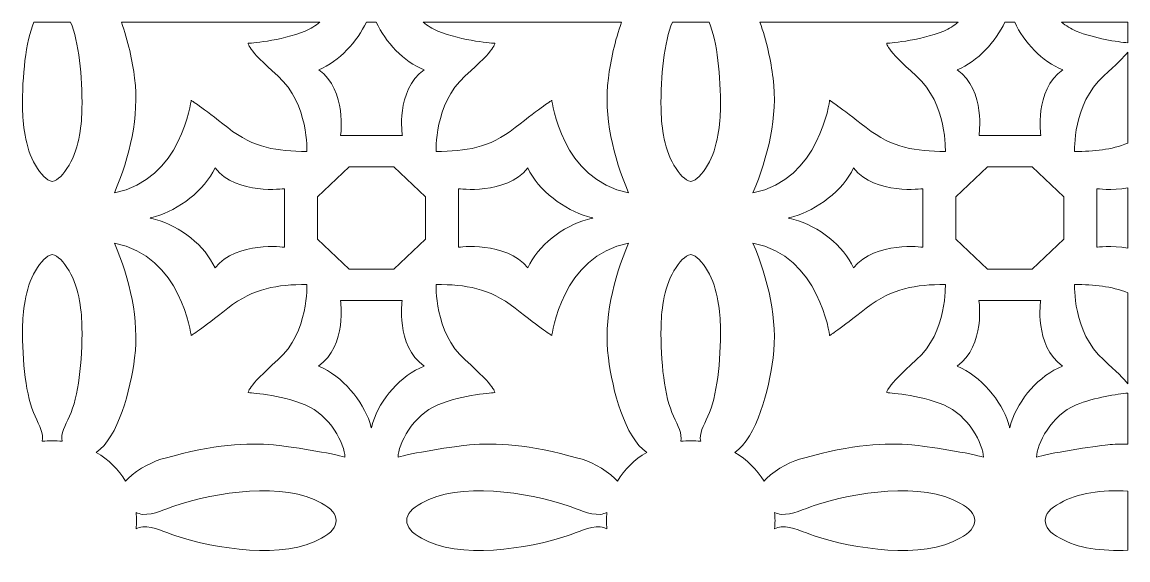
# Model space of a CAD drawing. Header units: millimetres. Extents: x -1200 to 1200, y -590 to 590.
# Drawn here: x 234 to 1200, y 120 to 590 of the extents above; entities that cross this region are included whole.
import ezdxf

# ---------------------------------------------------------------- set-up
doc = ezdxf.new("R2010")
doc.units = ezdxf.units.MM
doc.header["$MEASUREMENT"] = 0
doc.layers.add('Layer 1', color=7, linetype='Continuous')

msp = doc.modelspace()

# ---------------------------------------------------------------- linework, layer by layer
at = {"layer": 'Layer 1', "color": 250, "lineweight": 20}
for points, knots in [([(260.4139, 450.8918), (255.3771, 451.8561), (250.5737, 456.9277), (245.7455, 465.0143), (236.3205, 480.7969), (234.6152, 502.5841), (234.4641, 514.5154), (234.0978, 543.132), (237.203, 572.7055), (244.4139, 589.9734), (244.4139, 589.9734), (276.4139, 589.9734), (276.4139, 589.9734), (283.6257, 572.7055), (286.7304, 543.132), (286.3647, 514.5154), (286.2135, 502.5841), (284.5083, 480.7969), (275.0828, 465.0143), (270.2546, 456.9277), (265.4507, 451.8561), (260.4139, 450.8918)], [0, 0, 0, 0, 0.14285714, 0.14285714, 0.14285714, 0.28571429, 0.28571429, 0.28571429, 0.42857143, 0.42857143, 0.42857143, 0.57142857, 0.57142857, 0.57142857, 0.71428571, 0.71428571, 0.71428571, 0.85714286, 0.85714286, 0.85714286, 1, 1, 1, 1]), ([(494.1401, 589.9734), (490.3383, 586.8401), (486.0926, 584.1556), (481.4406, 582.2205), (459.7499, 573.2082), (431.6094, 571.4654), (431.6094, 571.4654), (431.6094, 571.4654), (429.9078, 567.39), (457.3763, 542.9553), (484.8286, 518.5169), (482.8022, 476.9248), (482.8022, 476.9248), (456.6944, 477.5083), (437.0344, 479.5294), (413.6428, 497.8619), (390.2561, 516.1844), (381.7733, 521.7152), (381.7733, 521.7152), (381.7733, 521.7152), (372.9694, 451.7454), (314.7248, 440.9996), (328.0508, 472.3922), (336.5911, 507.5865), (332.36, 541.0793), (330.4949, 555.8421), (326.679, 574.0487), (320.7495, 589.9734), (320.7495, 589.9734), (494.1401, 589.9734), (494.1401, 589.9734)], [0, 0, 0, 0, 0.1, 0.1, 0.1, 0.2, 0.2, 0.2, 0.3, 0.3, 0.3, 0.4, 0.4, 0.4, 0.5, 0.5, 0.5, 0.6, 0.6, 0.6, 0.7, 0.7, 0.7, 0.8, 0.8, 0.8, 0.9, 0.9, 0.9, 1, 1, 1, 1]), ([(512.2314, 490.9561), (512.2314, 490.9561), (518.3491, 530.1786), (493.1253, 548.3715), (511.2853, 555.6677), (526.9626, 573.3038), (534.8073, 589.9734), (534.8073, 589.9734), (543.4473, 589.9734), (543.4473, 589.9734), (551.4341, 572.2356), (567.2902, 555.5293), (585.3031, 548.3715), (560.0787, 530.1786), (566.197, 490.9561), (566.197, 490.9561), (566.197, 490.9561), (512.2314, 490.9561), (512.2314, 490.9561)], [0, 0, 0, 0, 0.16666667, 0.16666667, 0.16666667, 0.33333333, 0.33333333, 0.33333333, 0.5, 0.5, 0.5, 0.66666667, 0.66666667, 0.66666667, 0.83333333, 0.83333333, 0.83333333, 1, 1, 1, 1]), ([(757.7631, 589.9734), (751.8338, 574.0487), (748.0184, 555.8422), (746.1539, 541.0797), (741.9232, 507.587), (750.4637, 472.3927), (763.7897, 440.9996), (705.545, 451.7465), (696.7406, 521.7158), (696.7406, 521.7158), (696.7406, 521.7158), (688.2582, 516.1848), (664.871, 497.8631), (641.48, 479.5299), (621.82, 477.5087), (595.7122, 476.9254), (595.7122, 476.9254), (593.6854, 518.5174), (621.1376, 542.9557), (648.6066, 567.3905), (646.9051, 571.4659), (646.9051, 571.4659), (646.9051, 571.4659), (618.7644, 573.2087), (597.0738, 582.2209), (592.4219, 584.1559), (588.1764, 586.8403), (584.3747, 589.9734), (584.3747, 589.9734), (757.7631, 589.9734), (757.7631, 589.9734)], [0, 0, 0, 0, 0.1, 0.1, 0.1, 0.2, 0.2, 0.2, 0.3, 0.3, 0.3, 0.4, 0.4, 0.4, 0.5, 0.5, 0.5, 0.6, 0.6, 0.6, 0.7, 0.7, 0.7, 0.8, 0.8, 0.8, 0.9, 0.9, 0.9, 1, 1, 1, 1]), ([(818.0995, 450.8922), (813.0627, 451.8565), (808.2592, 456.9277), (803.4312, 465.015), (794.0061, 480.7973), (792.3003, 502.5846), (792.1497, 514.5158), (791.7834, 543.1325), (794.889, 572.7059), (802.0995, 589.9734), (802.0995, 589.9734), (834.0993, 589.9734), (834.0993, 589.9734), (841.312, 572.7059), (844.4161, 543.1325), (844.0503, 514.5158), (843.8992, 502.5846), (842.1939, 480.7973), (832.7684, 465.015), (827.9396, 456.9277), (823.1362, 451.8565), (818.0995, 450.8922)], [0, 0, 0, 0, 0.14285714, 0.14285714, 0.14285714, 0.28571429, 0.28571429, 0.28571429, 0.42857143, 0.42857143, 0.42857143, 0.57142857, 0.57142857, 0.57142857, 0.71428571, 0.71428571, 0.71428571, 0.85714286, 0.85714286, 0.85714286, 1, 1, 1, 1]), ([(1051.8249, 589.9734), (1048.0231, 586.8403), (1043.7775, 584.1559), (1039.1256, 582.2209), (1017.4351, 573.2087), (989.2944, 571.4659), (989.2944, 571.4659), (989.2944, 571.4659), (987.593, 567.3905), (1015.0619, 542.9557), (1042.5136, 518.5174), (1040.4873, 476.9254), (1040.4873, 476.9254), (1014.38, 477.5087), (994.7195, 479.5299), (971.329, 497.8631), (947.9413, 516.1848), (939.4584, 521.7158), (939.4584, 521.7158), (939.4584, 521.7158), (930.6545, 451.7465), (872.4109, 440.9996), (885.7358, 472.3927), (894.2762, 507.587), (890.045, 541.0797), (888.1802, 555.8424), (884.3647, 574.0487), (878.4352, 589.9734), (878.4352, 589.9734), (1051.8249, 589.9734), (1051.8249, 589.9734)], [0, 0, 0, 0, 0.1, 0.1, 0.1, 0.2, 0.2, 0.2, 0.3, 0.3, 0.3, 0.4, 0.4, 0.4, 0.5, 0.5, 0.5, 0.6, 0.6, 0.6, 0.7, 0.7, 0.7, 0.8, 0.8, 0.8, 0.9, 0.9, 0.9, 1, 1, 1, 1]), ([(1069.9169, 490.9567), (1069.9169, 490.9567), (1076.0347, 530.1789), (1050.811, 548.3725), (1068.9704, 555.6678), (1084.648, 573.3041), (1092.4928, 589.9734), (1092.4928, 589.9734), (1101.1332, 589.9734), (1101.1332, 589.9734), (1109.1204, 572.2361), (1124.9761, 555.5299), (1142.9892, 548.3725), (1117.7644, 530.1789), (1123.8821, 490.9567), (1123.8821, 490.9567), (1123.8821, 490.9567), (1069.9169, 490.9567), (1069.9169, 490.9567)], [0, 0, 0, 0, 0.16666667, 0.16666667, 0.16666667, 0.33333333, 0.33333333, 0.33333333, 0.5, 0.5, 0.5, 0.66666667, 0.66666667, 0.66666667, 0.83333333, 0.83333333, 0.83333333, 1, 1, 1, 1]), ([(1199.95, 571.87), (1191.0667, 572.7732), (1171.0868, 575.4377), (1154.7595, 582.2214), (1150.1079, 584.1563), (1145.8626, 586.8406), (1142.0611, 589.9734), (1142.0611, 589.9734), (1199.95, 589.9734), (1199.95, 589.9734), (1199.95, 589.9734), (1199.95, 571.87), (1199.95, 571.87)], [0, 0, 0, 0, 0.25, 0.25, 0.25, 0.5, 0.5, 0.5, 0.75, 0.75, 0.75, 1, 1, 1, 1]), ([(1199.95, 484.3849), (1185.2882, 478.3409), (1170.7704, 477.3141), (1153.3972, 476.9257), (1153.3972, 476.9257), (1151.3709, 518.5179), (1178.8232, 542.9567), (1190.0059, 552.9043), (1196.3534, 559.477), (1199.95, 563.7746), (1199.95, 563.7746), (1199.95, 484.3849), (1199.95, 484.3849)], [0, 0, 0, 0, 0.25, 0.25, 0.25, 0.5, 0.5, 0.5, 0.75, 0.75, 0.75, 1, 1, 1, 1]), ([(491.9498, 400.4395), (491.9498, 400.4395), (491.9498, 437.5241), (491.9498, 437.5241), (491.9498, 437.5241), (519.6215, 463.747), (519.6215, 463.747), (519.6215, 463.747), (558.7542, 463.747), (558.7542, 463.747), (558.7542, 463.747), (586.427, 437.5245), (586.427, 437.5245), (586.427, 437.5245), (586.4264, 400.4409), (586.4264, 400.4409), (586.4264, 400.4409), (558.7553, 374.2164), (558.7553, 374.2164), (558.7553, 374.2164), (519.622, 374.217), (519.622, 374.217), (519.622, 374.217), (491.9498, 400.4395), (491.9498, 400.4395)], [0, 0, 0, 0, 0.125, 0.125, 0.125, 0.25, 0.25, 0.25, 0.375, 0.375, 0.375, 0.5, 0.5, 0.5, 0.625, 0.625, 0.625, 0.75, 0.75, 0.75, 0.875, 0.875, 0.875, 1, 1, 1, 1]), ([(1049.6359, 400.4405), (1049.6359, 400.4405), (1049.6359, 437.5245), (1049.6359, 437.5245), (1049.6359, 437.5245), (1077.307, 463.7476), (1077.307, 463.7476), (1077.307, 463.7476), (1116.4392, 463.7476), (1116.4392, 463.7476), (1116.4392, 463.7476), (1144.1125, 437.5251), (1144.1125, 437.5251), (1144.1125, 437.5251), (1144.1121, 400.4409), (1144.1121, 400.4409), (1144.1121, 400.4409), (1116.4404, 374.217), (1116.4404, 374.217), (1116.4404, 374.217), (1077.3076, 374.2174), (1077.3076, 374.2174), (1077.3076, 374.2174), (1049.6359, 400.4405), (1049.6359, 400.4405)], [0, 0, 0, 0, 0.125, 0.125, 0.125, 0.25, 0.25, 0.25, 0.375, 0.375, 0.375, 0.5, 0.5, 0.5, 0.625, 0.625, 0.625, 0.75, 0.75, 0.75, 0.875, 0.875, 0.875, 1, 1, 1, 1]), ([(463.167, 444.5548), (463.167, 444.5548), (421.7778, 438.7568), (402.5798, 462.66), (393.6721, 442.7501), (370.1595, 425.9873), (350.5195, 420.227), (344.3125, 418.4071), (344.248, 419.5375), (350.5614, 417.76), (372.1171, 411.6847), (393.9399, 394.8335), (402.5798, 375.3082), (421.7778, 399.2112), (463.167, 393.4139), (463.167, 393.4139), (463.167, 393.4139), (463.167, 444.5548), (463.167, 444.5548)], [0, 0, 0, 0, 0.16666667, 0.16666667, 0.16666667, 0.33333333, 0.33333333, 0.33333333, 0.5, 0.5, 0.5, 0.66666667, 0.66666667, 0.66666667, 0.83333333, 0.83333333, 0.83333333, 1, 1, 1, 1]), ([(615.2103, 444.5548), (615.2103, 444.5548), (656.5995, 438.7568), (675.7981, 462.66), (684.7052, 442.7501), (708.2172, 425.9873), (727.8578, 420.227), (734.0647, 418.4071), (734.1293, 419.5375), (727.8158, 417.76), (706.2602, 411.6847), (684.4374, 394.8335), (675.7981, 375.3082), (656.5995, 399.2112), (615.2103, 393.4139), (615.2103, 393.4139), (615.2103, 393.4139), (615.2103, 444.5548), (615.2103, 444.5548)], [0, 0, 0, 0, 0.16666667, 0.16666667, 0.16666667, 0.33333333, 0.33333333, 0.33333333, 0.5, 0.5, 0.5, 0.66666667, 0.66666667, 0.66666667, 0.83333333, 0.83333333, 0.83333333, 1, 1, 1, 1]), ([(1020.8522, 444.5548), (1020.8522, 444.5548), (979.4628, 438.7573), (960.2648, 462.6604), (951.3577, 442.7512), (927.8451, 425.9873), (908.2051, 420.2276), (901.9976, 418.4077), (901.9331, 419.5384), (908.2471, 417.7605), (929.8027, 411.6847), (951.625, 394.8342), (960.2648, 375.3082), (979.4628, 399.2118), (1020.8522, 393.4149), (1020.8522, 393.4149), (1020.8522, 393.4149), (1020.8522, 444.5548), (1020.8522, 444.5548)], [0, 0, 0, 0, 0.16666667, 0.16666667, 0.16666667, 0.33333333, 0.33333333, 0.33333333, 0.5, 0.5, 0.5, 0.66666667, 0.66666667, 0.66666667, 0.83333333, 0.83333333, 0.83333333, 1, 1, 1, 1]), ([(1172.8959, 444.5548), (1172.8959, 444.5548), (1185.4579, 442.7973), (1199.95, 445.2133), (1199.95, 445.2133), (1199.95, 392.756), (1199.95, 392.756), (1185.4579, 395.1723), (1172.8959, 393.4149), (1172.8959, 393.4149), (1172.8959, 393.4149), (1172.8959, 444.5548), (1172.8959, 444.5548)], [0, 0, 0, 0, 0.25, 0.25, 0.25, 0.5, 0.5, 0.5, 0.75, 0.75, 0.75, 1, 1, 1, 1]), ([(298.8405, 214.2549), (317.9944, 227.4204), (328.7762, 268.5111), (332.36, 296.878), (336.5911, 330.3718), (328.0508, 365.5651), (314.7248, 396.9583), (372.9694, 386.2124), (381.7733, 316.242), (381.7733, 316.242), (381.7733, 316.242), (390.2561, 321.773), (413.6428, 340.0948), (437.0344, 358.4274), (456.6944, 360.4496), (482.8022, 361.033), (482.8022, 361.033), (484.8286, 319.4405), (457.3763, 295.0026), (429.9078, 270.5673), (431.6094, 266.4914), (431.6094, 266.4914), (431.6094, 266.4914), (459.7499, 264.7489), (481.4406, 255.7374), (503.1403, 246.711), (516.0286, 221.4084), (516.0199, 210.0638), (507.4506, 213.1867), (464.7819, 220.0029), (453.6554, 220.9421), (431.5271, 222.7986), (401.1376, 221.2799), (359.0352, 209.3014), (349.6892, 207.1453), (335.4182, 200.2674), (326.7435, 191.6482), (325.9055, 190.8165), (325.1613, 189.9582), (324.5079, 189.0826), (318.3396, 199.3924), (309.4847, 208.0701), (298.8405, 214.2549)], [0, 0, 0, 0, 0.07142857, 0.07142857, 0.07142857, 0.14285714, 0.14285714, 0.14285714, 0.21428571, 0.21428571, 0.21428571, 0.28571429, 0.28571429, 0.28571429, 0.35714286, 0.35714286, 0.35714286, 0.42857143, 0.42857143, 0.42857143, 0.5, 0.5, 0.5, 0.57142857, 0.57142857, 0.57142857, 0.64285714, 0.64285714, 0.64285714, 0.71428571, 0.71428571, 0.71428571, 0.78571429, 0.78571429, 0.78571429, 0.85714286, 0.85714286, 0.85714286, 0.92857143, 0.92857143, 0.92857143, 1, 1, 1, 1]), ([(754.0071, 189.0826), (753.3542, 189.9593), (752.6083, 190.8168), (751.771, 191.6487), (743.0956, 200.2677), (728.8246, 207.1456), (719.4798, 209.3019), (677.3764, 221.2805), (646.9862, 222.7992), (624.8579, 220.9421), (613.732, 220.0033), (571.0628, 213.1877), (562.4939, 210.0643), (562.4864, 221.409), (575.3736, 246.711), (597.0738, 255.7379), (618.7644, 264.7501), (646.9051, 266.492), (646.9051, 266.492), (646.9051, 266.492), (648.6066, 270.5679), (621.1376, 295.0031), (593.6854, 319.4409), (595.7122, 361.0336), (595.7122, 361.0336), (621.82, 360.4501), (641.48, 358.4279), (664.871, 340.0954), (688.2582, 321.7735), (696.7406, 316.2425), (696.7406, 316.2425), (696.7406, 316.2425), (705.545, 386.2129), (763.7897, 396.9587), (750.4637, 365.5656), (741.9232, 330.3723), (746.1539, 296.879), (749.7366, 268.5111), (760.5189, 227.4199), (779.6739, 214.2549), (769.0319, 208.0686), (760.1742, 199.3938), (754.0071, 189.0826)], [0, 0, 0, 0, 0.07142857, 0.07142857, 0.07142857, 0.14285714, 0.14285714, 0.14285714, 0.21428571, 0.21428571, 0.21428571, 0.28571429, 0.28571429, 0.28571429, 0.35714286, 0.35714286, 0.35714286, 0.42857143, 0.42857143, 0.42857143, 0.5, 0.5, 0.5, 0.57142857, 0.57142857, 0.57142857, 0.64285714, 0.64285714, 0.64285714, 0.71428571, 0.71428571, 0.71428571, 0.78571429, 0.78571429, 0.78571429, 0.85714286, 0.85714286, 0.85714286, 0.92857143, 0.92857143, 0.92857143, 1, 1, 1, 1]), ([(856.5256, 214.2549), (875.68, 227.4214), (886.4618, 268.5116), (890.045, 296.879), (894.2762, 330.3723), (885.7358, 365.5656), (872.4109, 396.9587), (930.6545, 386.2129), (939.4584, 316.2425), (939.4584, 316.2425), (939.4584, 316.2425), (947.9413, 321.7735), (971.329, 340.0954), (994.7195, 358.4279), (1014.38, 360.4501), (1040.4873, 361.0336), (1040.4873, 361.0336), (1042.5136, 319.4409), (1015.0619, 295.0031), (987.593, 270.5679), (989.2944, 266.492), (989.2944, 266.492), (989.2944, 266.492), (1017.4351, 264.7501), (1039.1256, 255.7379), (1060.8259, 246.711), (1073.7143, 221.409), (1073.7057, 210.0643), (1065.1367, 213.1877), (1022.4676, 220.0033), (1011.341, 220.9421), (989.2126, 222.7992), (958.8225, 221.2805), (916.7208, 209.3019), (907.3742, 207.1456), (893.1034, 200.2677), (884.4285, 191.6487), (883.5912, 190.8168), (882.8475, 189.9593), (882.1936, 189.0832), (876.0253, 199.3933), (867.1697, 208.0706), (856.5256, 214.2549)], [0, 0, 0, 0, 0.07142857, 0.07142857, 0.07142857, 0.14285714, 0.14285714, 0.14285714, 0.21428571, 0.21428571, 0.21428571, 0.28571429, 0.28571429, 0.28571429, 0.35714286, 0.35714286, 0.35714286, 0.42857143, 0.42857143, 0.42857143, 0.5, 0.5, 0.5, 0.57142857, 0.57142857, 0.57142857, 0.64285714, 0.64285714, 0.64285714, 0.71428571, 0.71428571, 0.71428571, 0.78571429, 0.78571429, 0.78571429, 0.85714286, 0.85714286, 0.85714286, 0.92857143, 0.92857143, 0.92857143, 1, 1, 1, 1]), ([(251.6965, 224.0171), (253.2373, 230.5867), (249.2851, 237.4268), (245.3514, 245.8554), (237.4714, 262.7427), (234.0823, 293.6134), (234.4641, 323.4425), (234.6152, 335.3726), (236.3205, 357.16), (245.7455, 372.9434), (250.5737, 381.0306), (255.3771, 386.1018), (260.4139, 387.0666), (265.4507, 386.1018), (270.2546, 381.0306), (275.0828, 372.9434), (284.5083, 357.16), (286.2135, 335.3726), (286.3647, 323.4425), (286.7459, 293.6134), (283.3574, 262.7427), (275.4763, 245.8554), (271.5436, 237.4268), (267.5909, 230.5867), (269.1312, 224.0171), (266.2718, 224.3367), (263.3652, 224.5074), (260.4144, 224.5074), (257.4647, 224.5074), (254.5569, 224.3372), (251.6965, 224.0171)], [0, 0, 0, 0, 0.1, 0.1, 0.1, 0.2, 0.2, 0.2, 0.3, 0.3, 0.3, 0.4, 0.4, 0.4, 0.5, 0.5, 0.5, 0.6, 0.6, 0.6, 0.7, 0.7, 0.7, 0.8, 0.8, 0.8, 0.9, 0.9, 0.9, 1, 1, 1, 1]), ([(809.3827, 224.0177), (810.9229, 230.5872), (806.9709, 237.4272), (803.037, 245.8559), (795.1574, 262.7432), (791.7679, 293.614), (792.1497, 323.443), (792.3003, 335.3732), (794.0061, 357.1605), (803.4312, 372.9434), (808.2592, 381.031), (813.0627, 386.1027), (818.0995, 387.0666), (823.1362, 386.1027), (827.9396, 381.031), (832.7684, 372.9434), (842.1939, 357.1605), (843.8992, 335.3732), (844.0503, 323.443), (844.4316, 293.614), (841.0436, 262.7432), (833.1615, 245.8559), (829.2292, 237.4272), (825.2761, 230.5872), (826.8168, 224.0177), (823.9574, 224.3372), (821.0502, 224.5079), (818.1005, 224.5079), (815.1498, 224.5079), (812.242, 224.3377), (809.3827, 224.0177)], [0, 0, 0, 0, 0.1, 0.1, 0.1, 0.2, 0.2, 0.2, 0.3, 0.3, 0.3, 0.4, 0.4, 0.4, 0.5, 0.5, 0.5, 0.6, 0.6, 0.6, 0.7, 0.7, 0.7, 0.8, 0.8, 0.8, 0.9, 0.9, 0.9, 1, 1, 1, 1]), ([(1199.95, 274.1849), (1196.3534, 278.4828), (1190.0059, 285.0558), (1178.8232, 295.0036), (1151.3709, 319.442), (1153.3972, 361.0342), (1153.3972, 361.0342), (1170.7704, 360.6459), (1185.2882, 359.6185), (1199.95, 353.5743), (1199.95, 353.5743), (1199.95, 274.1849), (1199.95, 274.1849)], [0, 0, 0, 0, 0.25, 0.25, 0.25, 0.5, 0.5, 0.5, 0.75, 0.75, 0.75, 1, 1, 1, 1]), ([(512.1372, 347.0073), (512.1372, 347.0073), (518.255, 307.7848), (493.0312, 289.592), (514.0405, 281.1511), (531.73, 258.8695), (537.8084, 240.2582), (539.7288, 234.3756), (538.5355, 234.314), (540.4118, 240.2974), (546.8226, 260.7246), (564.6046, 281.4044), (585.2089, 289.592), (559.9847, 307.7848), (566.1024, 347.0073), (566.1024, 347.0073), (566.1024, 347.0073), (512.1372, 347.0073), (512.1372, 347.0073)], [0, 0, 0, 0, 0.16666667, 0.16666667, 0.16666667, 0.33333333, 0.33333333, 0.33333333, 0.5, 0.5, 0.5, 0.66666667, 0.66666667, 0.66666667, 0.83333333, 0.83333333, 0.83333333, 1, 1, 1, 1]), ([(1069.8224, 347.0078), (1069.8224, 347.0078), (1075.9401, 307.7855), (1050.7168, 289.5925), (1071.7261, 281.1517), (1089.4156, 258.87), (1095.4941, 240.2582), (1097.4144, 234.3762), (1096.2206, 234.3145), (1098.0969, 240.2974), (1104.5082, 260.7246), (1122.2902, 281.4049), (1142.8945, 289.5925), (1117.6697, 307.7855), (1123.7879, 347.0078), (1123.7879, 347.0078), (1123.7879, 347.0078), (1069.8224, 347.0078), (1069.8224, 347.0078)], [0, 0, 0, 0, 0.16666667, 0.16666667, 0.16666667, 0.33333333, 0.33333333, 0.33333333, 0.5, 0.5, 0.5, 0.66666667, 0.66666667, 0.66666667, 0.83333333, 0.83333333, 0.83333333, 1, 1, 1, 1]), ([(1199.95, 221.5976), (1193.6409, 221.6386), (1187.8538, 221.3883), (1182.544, 220.9427), (1171.4175, 220.0038), (1128.7478, 213.1882), (1120.1795, 210.0647), (1120.1719, 221.4094), (1133.0591, 246.7115), (1154.7595, 255.7389), (1171.0868, 262.5223), (1191.0667, 265.1862), (1199.95, 266.089), (1199.95, 266.089), (1199.95, 221.5976), (1199.95, 221.5976)], [0, 0, 0, 0, 0.2, 0.2, 0.2, 0.4, 0.4, 0.4, 0.6, 0.6, 0.6, 0.8, 0.8, 0.8, 1, 1, 1, 1]), ([(333.6624, 161.8532), (335.422, 161.1188), (337.3505, 160.5266), (339.4371, 160.1016), (349.1762, 159.8014), (359.3745, 164.9842), (368.3376, 168.0018), (401.9985, 179.3576), (463.7424, 189.0103), (495.4997, 170.0066), (504.2298, 165.684), (508.4615, 160.204), (508.4325, 154.7343), (508.4615, 149.2641), (504.2298, 143.783), (495.4997, 139.4625), (463.7424, 120.4583), (401.9985, 130.1115), (368.3376, 141.4669), (359.3745, 144.4838), (349.1762, 149.6671), (339.4371, 149.367), (337.3505, 148.942), (335.422, 148.3466), (333.6624, 147.6113), (333.913, 149.9536), (334.0421, 152.3305), (334.0421, 154.7343), (334.0421, 157.1382), (333.913, 159.5124), (333.6624, 161.8532)], [0, 0, 0, 0, 0.1, 0.1, 0.1, 0.2, 0.2, 0.2, 0.3, 0.3, 0.3, 0.4, 0.4, 0.4, 0.5, 0.5, 0.5, 0.6, 0.6, 0.6, 0.7, 0.7, 0.7, 0.8, 0.8, 0.8, 0.9, 0.9, 0.9, 1, 1, 1, 1]), ([(744.8525, 147.6119), (743.0923, 148.3472), (741.164, 148.9423), (739.0774, 149.3676), (729.3372, 149.6677), (719.1394, 144.4843), (710.1764, 141.4673), (676.516, 130.112), (614.7714, 120.4588), (583.0138, 139.463), (574.284, 143.7835), (570.0528, 149.2645), (570.0808, 154.7348), (570.0528, 160.2046), (574.284, 165.6851), (583.0138, 170.007), (614.7714, 189.0108), (676.516, 179.358), (710.1764, 168.0021), (719.1394, 164.9848), (729.3372, 159.8024), (739.0774, 160.1023), (741.164, 160.5271), (743.0923, 161.1193), (744.8525, 161.8542), (744.6019, 159.5124), (744.4729, 157.1382), (744.4729, 154.7348), (744.4729, 152.3305), (744.6013, 149.9541), (744.8525, 147.6119)], [0, 0, 0, 0, 0.1, 0.1, 0.1, 0.2, 0.2, 0.2, 0.3, 0.3, 0.3, 0.4, 0.4, 0.4, 0.5, 0.5, 0.5, 0.6, 0.6, 0.6, 0.7, 0.7, 0.7, 0.8, 0.8, 0.8, 0.9, 0.9, 0.9, 1, 1, 1, 1]), ([(891.3481, 161.8542), (893.1082, 161.1193), (895.036, 160.5271), (897.1221, 160.1023), (906.8617, 159.8024), (917.0601, 164.9848), (926.0226, 168.0021), (959.6836, 179.358), (1021.428, 189.0108), (1053.1858, 170.007), (1061.9154, 165.6851), (1066.1472, 160.2046), (1066.1182, 154.7348), (1066.1472, 149.2645), (1061.9154, 143.7835), (1053.1858, 139.463), (1021.428, 120.4588), (959.6836, 130.112), (926.0226, 141.4673), (917.0601, 144.4843), (906.8617, 149.6677), (897.1221, 149.3676), (895.036, 148.9423), (893.1082, 148.3472), (891.3481, 147.6119), (891.5987, 149.9541), (891.7278, 152.3309), (891.7278, 154.7348), (891.7278, 157.1382), (891.5987, 159.5135), (891.3481, 161.8542)], [0, 0, 0, 0, 0.1, 0.1, 0.1, 0.2, 0.2, 0.2, 0.3, 0.3, 0.3, 0.4, 0.4, 0.4, 0.5, 0.5, 0.5, 0.6, 0.6, 0.6, 0.7, 0.7, 0.7, 0.8, 0.8, 0.8, 0.9, 0.9, 0.9, 1, 1, 1, 1]), ([(1199.95, 128.8903), (1177.5843, 127.884), (1155.7664, 130.447), (1140.6993, 139.4636), (1131.9691, 143.7841), (1127.7389, 149.2652), (1127.7665, 154.7353), (1127.7389, 160.205), (1131.9691, 165.6851), (1140.6993, 170.0076), (1155.7664, 179.0239), (1177.5843, 181.5869), (1199.95, 180.5804), (1199.95, 180.5804), (1199.95, 128.8903), (1199.95, 128.8903)], [0, 0, 0, 0, 0.2, 0.2, 0.2, 0.4, 0.4, 0.4, 0.6, 0.6, 0.6, 0.8, 0.8, 0.8, 1, 1, 1, 1])]:
    msp.add_open_spline(points, degree=3, knots=knots, dxfattribs=at)

doc.saveas('drawing.dxf')
